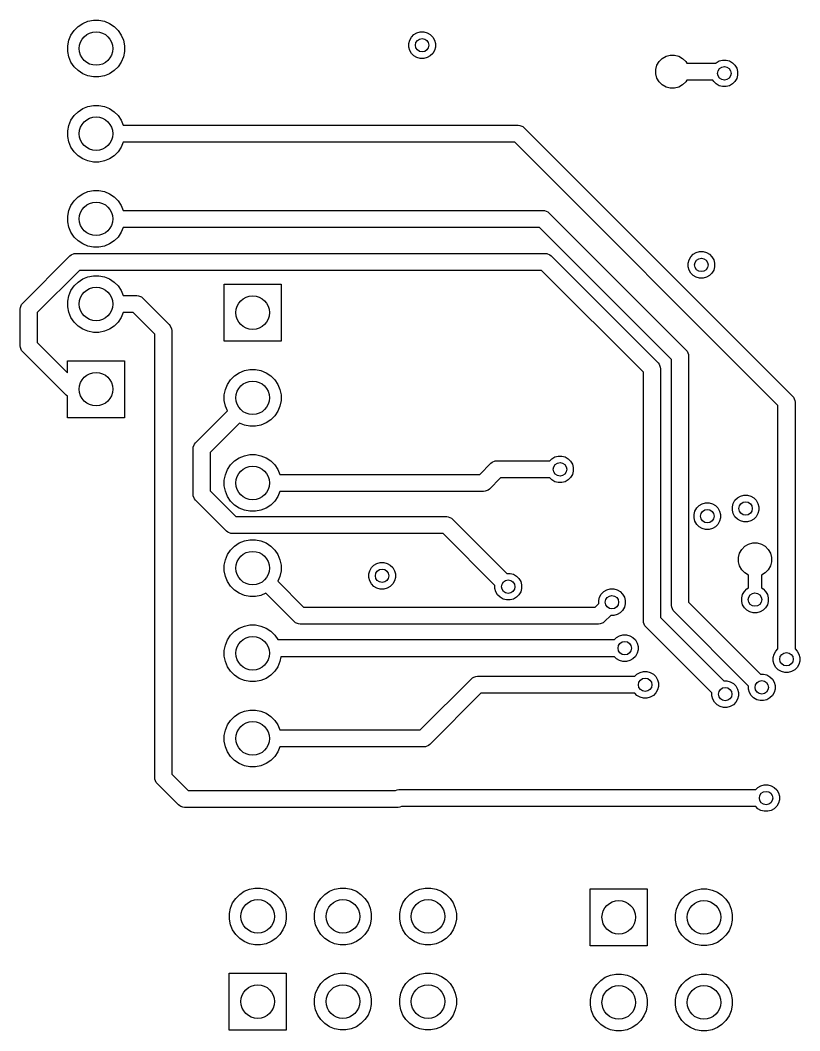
# Model space of a CAD drawing. Header units: inches. Extents: x 4.77 to 7.1, y -3.9 to -2.68.
# Drawn here: x 5.277 to 6.193, y -3.883 to -2.697 of the extents above; entities that cross this region are included whole.
import ezdxf

# ---------------------------------------------------------------- set-up
doc = ezdxf.new("R2010")
doc.units = ezdxf.units.IN
doc.header["$MEASUREMENT"] = 0
doc.layers.add('BLACK', color=250, linetype='CONTINUOUS')

msp = doc.modelspace()

# ---------------------------------------------------------------- linework, layer by layer
at = {"layer": 'BLACK', "linetype": 'CONTINUOUS'}
for p, q in [((5.3403, -2.7087), (5.3449, -2.7041)), ((5.3449, -2.7041), (5.3504, -2.7004)), ((5.3504, -2.7004), (5.3564, -2.6979)), ((5.3564, -2.6979), (5.3629, -2.6966)), ((5.3629, -2.6966), (5.3694, -2.6966)), ((5.3694, -2.6966), (5.3759, -2.6979)), ((5.3759, -2.6979), (5.3819, -2.7004)), ((5.3819, -2.7004), (5.3874, -2.7041)), ((5.3874, -2.7041), (5.392, -2.7087)), ((5.3341, -2.7202), (5.3366, -2.7141)), ((5.3366, -2.7141), (5.3403, -2.7087)), ((5.392, -2.7087), (5.3957, -2.7141)), ((5.3957, -2.7141), (5.3982, -2.7202)), ((5.7345, -2.72), (5.7365, -2.7164)), ((5.7365, -2.7164), (5.7394, -2.7135)), ((5.7394, -2.7135), (5.743, -2.7115)), ((5.743, -2.7115), (5.7469, -2.7104)), ((5.7469, -2.7104), (5.7511, -2.7104)), ((5.7511, -2.7104), (5.755, -2.7115)), ((5.755, -2.7115), (5.7586, -2.7135)), ((5.7586, -2.7135), (5.7615, -2.7164)), ((5.7615, -2.7164), (5.7635, -2.72)), ((5.3328, -2.7266), (5.3341, -2.7202)), ((5.3328, -2.7332), (5.3328, -2.7266)), ((5.3982, -2.7202), (5.3994, -2.7266)), ((5.3994, -2.7266), (5.3994, -2.7332)), ((5.7334, -2.7239), (5.7345, -2.72)), ((5.7334, -2.7281), (5.7334, -2.7239)), ((5.7345, -2.732), (5.7334, -2.7281)), ((5.7635, -2.72), (5.7646, -2.7239)), ((5.7646, -2.7281), (5.7635, -2.732)), ((5.7646, -2.7239), (5.7646, -2.7281)), ((5.3341, -2.7396), (5.3328, -2.7332)), ((5.3366, -2.7457), (5.3341, -2.7396)), ((5.3982, -2.7396), (5.3957, -2.7457)), ((5.3994, -2.7332), (5.3982, -2.7396)), ((5.7365, -2.7356), (5.7345, -2.732)), ((5.7394, -2.7385), (5.7365, -2.7356)), ((5.743, -2.7405), (5.7394, -2.7385)), ((5.7469, -2.7416), (5.743, -2.7405)), ((5.755, -2.7405), (5.7511, -2.7416)), ((5.7586, -2.7385), (5.755, -2.7405)), ((5.7615, -2.7356), (5.7586, -2.7385)), ((5.7635, -2.732), (5.7615, -2.7356)), ((6.031, -2.7414), (6.0355, -2.7388)), ((6.0355, -2.7388), (6.0404, -2.7375)), ((6.0404, -2.7375), (6.0456, -2.7375)), ((6.0456, -2.7375), (6.0505, -2.7388)), ((6.0505, -2.7388), (6.055, -2.7414)), ((5.3403, -2.7512), (5.3366, -2.7457)), ((5.3449, -2.7558), (5.3403, -2.7512)), ((5.392, -2.7512), (5.3874, -2.7558)), ((5.3957, -2.7457), (5.392, -2.7512)), ((5.7511, -2.7416), (5.7469, -2.7416)), ((6.0235, -2.7544), (6.0248, -2.7495)), ((6.0248, -2.7495), (6.0274, -2.745)), ((6.0274, -2.745), (6.031, -2.7414)), ((6.055, -2.7414), (6.0586, -2.745)), ((6.0586, -2.745), (6.0598, -2.747)), ((6.0598, -2.747), (6.0939, -2.747)), ((6.0939, -2.747), (6.0944, -2.7465)), ((6.0944, -2.7465), (6.098, -2.7445)), ((6.098, -2.7445), (6.1019, -2.7434)), ((6.1019, -2.7434), (6.1061, -2.7434)), ((6.1061, -2.7434), (6.11, -2.7445)), ((6.11, -2.7445), (6.1136, -2.7465)), ((6.1136, -2.7465), (6.1165, -2.7494)), ((6.1165, -2.7494), (6.1185, -2.753)), ((6.1185, -2.753), (6.1196, -2.7569)), ((5.3504, -2.7594), (5.3449, -2.7558)), ((5.3564, -2.7619), (5.3504, -2.7594)), ((5.3629, -2.7632), (5.3564, -2.7619)), ((5.3694, -2.7632), (5.3629, -2.7632)), ((5.3759, -2.7619), (5.3694, -2.7632)), ((5.3819, -2.7594), (5.3759, -2.7619)), ((5.3874, -2.7558), (5.3819, -2.7594)), ((6.0235, -2.7596), (6.0235, -2.7544)), ((6.0248, -2.7645), (6.0235, -2.7596)), ((6.0274, -2.769), (6.0248, -2.7645)), ((6.1196, -2.7611), (6.1185, -2.765)), ((6.1196, -2.7569), (6.1196, -2.7611)), ((6.031, -2.7726), (6.0274, -2.769)), ((6.0355, -2.7752), (6.031, -2.7726)), ((6.0404, -2.7765), (6.0355, -2.7752)), ((6.0456, -2.7765), (6.0404, -2.7765)), ((6.0505, -2.7752), (6.0456, -2.7765)), ((6.055, -2.7726), (6.0505, -2.7752)), ((6.0586, -2.769), (6.055, -2.7726)), ((6.0598, -2.767), (6.0586, -2.769)), ((6.0906, -2.767), (6.0598, -2.767)), ((6.0915, -2.7686), (6.0906, -2.767)), ((6.0944, -2.7715), (6.0915, -2.7686)), ((6.098, -2.7735), (6.0944, -2.7715)), ((6.1019, -2.7746), (6.098, -2.7735)), ((6.1061, -2.7746), (6.1019, -2.7746)), ((6.11, -2.7735), (6.1061, -2.7746)), ((6.1136, -2.7715), (6.11, -2.7735)), ((6.1165, -2.7686), (6.1136, -2.7715)), ((6.1185, -2.765), (6.1165, -2.7686)), ((5.3449, -2.8041), (5.3504, -2.8004)), ((5.3504, -2.8004), (5.3564, -2.7979)), ((5.3564, -2.7979), (5.3629, -2.7966)), ((5.3629, -2.7966), (5.3694, -2.7966)), ((5.3694, -2.7966), (5.3759, -2.7979)), ((5.3759, -2.7979), (5.3819, -2.8004)), ((5.3819, -2.8004), (5.3874, -2.8041)), ((5.3366, -2.8141), (5.3403, -2.8087)), ((5.3403, -2.8087), (5.3449, -2.8041)), ((5.3874, -2.8041), (5.392, -2.8087)), ((5.392, -2.8087), (5.3957, -2.8141)), ((5.3328, -2.8266), (5.3341, -2.8202)), ((5.3341, -2.8202), (5.3366, -2.8141)), ((5.3957, -2.8141), (5.398, -2.8199)), ((5.398, -2.8199), (5.8619, -2.8199)), ((5.8619, -2.8199), (5.8639, -2.8201)), ((5.8639, -2.8201), (5.8675, -2.8216)), ((5.8675, -2.8216), (5.8675, -2.8216)), ((5.8675, -2.8216), (5.869, -2.8229)), ((5.869, -2.8229), (6.1841, -3.1379)), ((5.3328, -2.8332), (5.3328, -2.8266)), ((5.3341, -2.8396), (5.3328, -2.8332)), ((5.3366, -2.8457), (5.3341, -2.8396)), ((5.3403, -2.8512), (5.3366, -2.8457)), ((5.3957, -2.8457), (5.392, -2.8512)), ((5.398, -2.8399), (5.3957, -2.8457)), ((5.8578, -2.8399), (5.398, -2.8399)), ((6.167, -3.1491), (5.8578, -2.8399)), ((5.3449, -2.8558), (5.3403, -2.8512)), ((5.3504, -2.8594), (5.3449, -2.8558)), ((5.3564, -2.8619), (5.3504, -2.8594)), ((5.3819, -2.8594), (5.3759, -2.8619)), ((5.3874, -2.8558), (5.3819, -2.8594)), ((5.392, -2.8512), (5.3874, -2.8558)), ((5.3629, -2.8632), (5.3564, -2.8619)), ((5.3694, -2.8632), (5.3629, -2.8632)), ((5.3759, -2.8619), (5.3694, -2.8632)), ((5.3403, -2.9087), (5.3449, -2.9041)), ((5.3449, -2.9041), (5.3504, -2.9004)), ((5.3504, -2.9004), (5.3564, -2.8979)), ((5.3564, -2.8979), (5.3629, -2.8966)), ((5.3629, -2.8966), (5.3694, -2.8966)), ((5.3694, -2.8966), (5.3759, -2.8979)), ((5.3759, -2.8979), (5.3819, -2.9004)), ((5.3819, -2.9004), (5.3874, -2.9041)), ((5.3874, -2.9041), (5.392, -2.9087)), ((5.3341, -2.9202), (5.3366, -2.9141)), ((5.3366, -2.9141), (5.3403, -2.9087)), ((5.392, -2.9087), (5.3957, -2.9141)), ((5.3957, -2.9141), (5.398, -2.9199)), ((5.3328, -2.9266), (5.3341, -2.9202)), ((5.3328, -2.9332), (5.3328, -2.9266)), ((5.398, -2.9199), (5.8909, -2.9199)), ((5.8909, -2.9199), (5.8929, -2.9201)), ((5.8929, -2.9201), (5.8965, -2.9216)), ((5.8965, -2.9216), (5.8965, -2.9216)), ((5.8965, -2.9216), (5.898, -2.9229)), ((5.898, -2.9229), (6.0591, -3.0839)), ((5.3341, -2.9396), (5.3328, -2.9332)), ((5.3366, -2.9457), (5.3341, -2.9396)), ((5.398, -2.9399), (5.3957, -2.9457)), ((5.8868, -2.9399), (5.398, -2.9399)), ((6.042, -3.0951), (5.8868, -2.9399)), ((5.3403, -2.9512), (5.3366, -2.9457)), ((5.3449, -2.9558), (5.3403, -2.9512)), ((5.392, -2.9512), (5.3874, -2.9558)), ((5.3957, -2.9457), (5.392, -2.9512)), ((5.3504, -2.9594), (5.3449, -2.9558)), ((5.3564, -2.9619), (5.3504, -2.9594)), ((5.3629, -2.9632), (5.3564, -2.9619)), ((5.3694, -2.9632), (5.3629, -2.9632)), ((5.3759, -2.9619), (5.3694, -2.9632)), ((5.3819, -2.9594), (5.3759, -2.9619)), ((5.3874, -2.9558), (5.3819, -2.9594)), ((5.2799, -3.0288), (5.3353, -2.9734)), ((5.3353, -2.9734), (5.3368, -2.9721)), ((5.3368, -2.9721), (5.3404, -2.9706)), ((5.3404, -2.9706), (5.3424, -2.9705)), ((5.3424, -2.9705), (5.8935, -2.9705)), ((5.8935, -2.9705), (5.8954, -2.9706)), ((5.8954, -2.9706), (5.899, -2.9721)), ((5.899, -2.9721), (5.899, -2.9721)), ((5.899, -2.9721), (5.9005, -2.9734)), ((5.9005, -2.9734), (6.0261, -3.0989)), ((6.0614, -2.9819), (6.0625, -2.978)), ((6.0625, -2.978), (6.0645, -2.9744)), ((6.0645, -2.9744), (6.0674, -2.9715)), ((6.0674, -2.9715), (6.071, -2.9695)), ((6.071, -2.9695), (6.0749, -2.9684)), ((6.0749, -2.9684), (6.0791, -2.9684)), ((6.0791, -2.9684), (6.083, -2.9695)), ((6.083, -2.9695), (6.0866, -2.9715)), ((6.0866, -2.9715), (6.0895, -2.9744)), ((6.0895, -2.9744), (6.0915, -2.978)), ((6.0915, -2.978), (6.0926, -2.9819)), ((6.0614, -2.9861), (6.0614, -2.9819)), ((6.0625, -2.99), (6.0614, -2.9861)), ((6.0645, -2.9936), (6.0625, -2.99)), ((6.0915, -2.99), (6.0895, -2.9936)), ((6.0926, -2.9861), (6.0915, -2.99)), ((6.0926, -2.9819), (6.0926, -2.9861)), ((5.3465, -2.9905), (5.297, -3.04)), ((5.3449, -3.0041), (5.3504, -3.0004)), ((5.8893, -2.9905), (5.3465, -2.9905)), ((5.3504, -3.0004), (5.3564, -2.9979)), ((5.3564, -2.9979), (5.3629, -2.9966)), ((5.3629, -2.9966), (5.3694, -2.9966)), ((5.3694, -2.9966), (5.3759, -2.9979)), ((5.3759, -2.9979), (5.3819, -3.0004)), ((5.3819, -3.0004), (5.3874, -3.0041)), ((6.009, -3.1101), (5.8893, -2.9905)), ((6.0674, -2.9965), (6.0645, -2.9936)), ((6.071, -2.9985), (6.0674, -2.9965)), ((6.0749, -2.9996), (6.071, -2.9985)), ((6.0791, -2.9996), (6.0749, -2.9996)), ((6.083, -2.9985), (6.0791, -2.9996)), ((6.0866, -2.9965), (6.083, -2.9985)), ((6.0895, -2.9936), (6.0866, -2.9965)), ((5.3341, -3.0202), (5.3366, -3.0141)), ((5.3366, -3.0141), (5.3403, -3.0087)), ((5.3403, -3.0087), (5.3449, -3.0041)), ((5.3874, -3.0041), (5.392, -3.0087)), ((5.392, -3.0087), (5.3957, -3.0141)), ((5.3957, -3.0141), (5.398, -3.0199)), ((5.5165, -3.0735), (5.5165, -3.0065)), ((5.5165, -3.0065), (5.5835, -3.0065)), ((5.5835, -3.0065), (5.5835, -3.0735)), ((5.3328, -3.0266), (5.3341, -3.0202)), ((5.398, -3.0199), (5.4139, -3.0199)), ((5.4139, -3.0199), (5.4159, -3.0201)), ((5.4159, -3.0201), (5.4195, -3.0216)), ((5.4195, -3.0216), (5.4195, -3.0216)), ((5.4195, -3.0216), (5.421, -3.0229)), ((5.421, -3.0229), (5.4521, -3.0539)), ((5.277, -3.0359), (5.2772, -3.0339)), ((5.277, -3.079), (5.277, -3.0359)), ((5.2772, -3.0339), (5.2787, -3.0303)), ((5.2787, -3.0303), (5.2799, -3.0288)), ((5.2787, -3.0303), (5.2787, -3.0303)), ((5.3328, -3.0332), (5.3328, -3.0266)), ((5.3341, -3.0396), (5.3328, -3.0332)), ((5.297, -3.04), (5.297, -3.0749)), ((5.3366, -3.0457), (5.3341, -3.0396)), ((5.3403, -3.0512), (5.3366, -3.0457)), ((5.3957, -3.0457), (5.392, -3.0512)), ((5.398, -3.0399), (5.3957, -3.0457)), ((5.4098, -3.0399), (5.398, -3.0399)), ((5.435, -3.0651), (5.4098, -3.0399)), ((5.3449, -3.0558), (5.3403, -3.0512)), ((5.3504, -3.0594), (5.3449, -3.0558)), ((5.3564, -3.0619), (5.3504, -3.0594)), ((5.3819, -3.0594), (5.3759, -3.0619)), ((5.3874, -3.0558), (5.3819, -3.0594)), ((5.392, -3.0512), (5.3874, -3.0558)), ((5.4521, -3.0539), (5.4533, -3.0554)), ((5.4533, -3.0554), (5.4548, -3.059)), ((5.4548, -3.059), (5.455, -3.061)), ((5.455, -3.061), (5.455, -3.5819)), ((5.3629, -3.0632), (5.3564, -3.0619)), ((5.3694, -3.0632), (5.3629, -3.0632)), ((5.3759, -3.0619), (5.3694, -3.0632)), ((5.435, -3.586), (5.435, -3.0651)), ((5.5835, -3.0735), (5.5165, -3.0735)), ((5.2772, -3.081), (5.277, -3.079)), ((5.2787, -3.0846), (5.2772, -3.081)), ((5.2799, -3.0861), (5.2787, -3.0846)), ((5.2787, -3.0846), (5.2787, -3.0846)), ((5.297, -3.0749), (5.3327, -3.1105)), ((6.0591, -3.0839), (6.0603, -3.0854)), ((5.3309, -3.137), (5.2799, -3.0861)), ((5.3327, -3.1105), (5.3327, -3.0965)), ((5.3327, -3.0965), (5.3996, -3.0965)), ((5.3996, -3.0965), (5.3996, -3.1634)), ((6.042, -3.384), (6.042, -3.0951)), ((6.0603, -3.0854), (6.0618, -3.089)), ((6.0618, -3.089), (6.062, -3.091)), ((6.062, -3.091), (6.062, -3.3799)), ((5.5342, -3.1105), (5.5403, -3.108)), ((5.5403, -3.108), (5.5467, -3.1067)), ((5.5467, -3.1067), (5.5533, -3.1067)), ((5.5533, -3.1067), (5.5597, -3.108)), ((5.5597, -3.108), (5.5658, -3.1105)), ((6.0261, -3.0989), (6.0273, -3.1004)), ((6.0273, -3.1004), (6.0273, -3.1004)), ((6.0273, -3.1004), (6.0273, -3.1004)), ((6.0273, -3.1004), (6.0288, -3.104)), ((6.0288, -3.104), (6.0288, -3.104)), ((6.0288, -3.104), (6.029, -3.106)), ((6.029, -3.106), (6.029, -3.3979)), ((5.5205, -3.1242), (5.5241, -3.1188)), ((5.5241, -3.1188), (5.5288, -3.1141)), ((5.5288, -3.1141), (5.5342, -3.1105)), ((5.5658, -3.1105), (5.5712, -3.1141)), ((5.5712, -3.1141), (5.5759, -3.1188)), ((5.5759, -3.1188), (5.5795, -3.1242)), ((6.009, -3.402), (6.009, -3.1101)), ((5.5167, -3.1367), (5.518, -3.1303)), ((5.518, -3.1303), (5.5205, -3.1242)), ((5.5795, -3.1242), (5.582, -3.1303)), ((5.582, -3.1303), (5.5833, -3.1367)), ((5.3324, -3.1382), (5.3309, -3.137)), ((5.3327, -3.1384), (5.3324, -3.1382)), ((5.3324, -3.1382), (5.3324, -3.1382)), ((5.3327, -3.1634), (5.3327, -3.1384)), ((5.5167, -3.1433), (5.5167, -3.1367)), ((5.518, -3.1497), (5.5167, -3.1433)), ((5.5833, -3.1433), (5.582, -3.1497)), ((5.5833, -3.1367), (5.5833, -3.1433)), ((6.1841, -3.1379), (6.1853, -3.1394)), ((6.1853, -3.1394), (6.1868, -3.143)), ((6.1868, -3.143), (6.187, -3.145)), ((5.4829, -3.1929), (5.5204, -3.1555)), ((5.5204, -3.1555), (5.518, -3.1497)), ((5.5795, -3.1558), (5.5759, -3.1612)), ((5.582, -3.1497), (5.5795, -3.1558)), ((6.167, -3.4349), (6.167, -3.1491)), ((6.187, -3.145), (6.187, -3.4349)), ((5.3996, -3.1634), (5.3327, -3.1634)), ((5.5712, -3.1659), (5.5658, -3.1695)), ((5.5759, -3.1612), (5.5712, -3.1659)), ((5.5345, -3.1696), (5.5, -3.2041)), ((5.5403, -3.172), (5.5345, -3.1696)), ((5.5467, -3.1733), (5.5403, -3.172)), ((5.5533, -3.1733), (5.5467, -3.1733)), ((5.5597, -3.172), (5.5533, -3.1733)), ((5.5658, -3.1695), (5.5597, -3.172)), ((5.48, -3.2), (5.4802, -3.198)), ((5.48, -3.2532), (5.48, -3.2)), ((5.4802, -3.198), (5.4817, -3.1944)), ((5.4817, -3.1944), (5.4829, -3.1929)), ((5.4817, -3.1944), (5.4817, -3.1944)), ((5.5, -3.2041), (5.5, -3.2491)), ((5.5241, -3.2188), (5.5288, -3.2141)), ((5.5288, -3.2141), (5.5342, -3.2105)), ((5.5342, -3.2105), (5.5403, -3.208)), ((5.5403, -3.208), (5.5467, -3.2067)), ((5.5467, -3.2067), (5.5533, -3.2067)), ((5.5533, -3.2067), (5.5597, -3.208)), ((5.5597, -3.208), (5.5658, -3.2105)), ((5.5658, -3.2105), (5.5712, -3.2141)), ((5.5712, -3.2141), (5.5759, -3.2188)), ((5.8299, -3.2169), (5.8314, -3.2157)), ((5.8314, -3.2157), (5.835, -3.2142)), ((5.835, -3.2142), (5.837, -3.214)), ((5.837, -3.214), (5.8989, -3.214)), ((5.8989, -3.214), (5.9014, -3.2115)), ((5.9014, -3.2115), (5.905, -3.2095)), ((5.905, -3.2095), (5.9089, -3.2084)), ((5.9089, -3.2084), (5.9131, -3.2084)), ((5.9131, -3.2084), (5.917, -3.2095)), ((5.917, -3.2095), (5.9206, -3.2115)), ((5.9206, -3.2115), (5.9235, -3.2144)), ((5.9235, -3.2144), (5.9255, -3.218)), ((5.518, -3.2303), (5.5205, -3.2242)), ((5.5205, -3.2242), (5.5241, -3.2188)), ((5.5759, -3.2188), (5.5795, -3.2242)), ((5.5795, -3.2242), (5.5819, -3.23)), ((5.8169, -3.23), (5.8299, -3.2169)), ((5.9255, -3.218), (5.9266, -3.2219)), ((5.9266, -3.2261), (5.9255, -3.23)), ((5.9266, -3.2219), (5.9266, -3.2261)), ((5.5167, -3.2367), (5.518, -3.2303)), ((5.5167, -3.2433), (5.5167, -3.2367)), ((5.5819, -3.23), (5.8169, -3.23)), ((5.8411, -3.234), (5.8281, -3.2471)), ((5.8989, -3.234), (5.8411, -3.234)), ((5.9014, -3.2365), (5.8989, -3.234)), ((5.905, -3.2385), (5.9014, -3.2365)), ((5.9089, -3.2396), (5.905, -3.2385)), ((5.9131, -3.2396), (5.9089, -3.2396)), ((5.917, -3.2385), (5.9131, -3.2396)), ((5.9206, -3.2365), (5.917, -3.2385)), ((5.9235, -3.2336), (5.9206, -3.2365)), ((5.9255, -3.23), (5.9235, -3.2336)), ((5.5, -3.2491), (5.5304, -3.2795)), ((5.518, -3.2497), (5.5167, -3.2433)), ((5.5205, -3.2558), (5.518, -3.2497)), ((5.5819, -3.25), (5.5795, -3.2558)), ((5.821, -3.25), (5.5819, -3.25)), ((5.823, -3.2498), (5.821, -3.25)), ((5.8266, -3.2483), (5.823, -3.2498)), ((5.8281, -3.2471), (5.8266, -3.2483)), ((5.8266, -3.2483), (5.8266, -3.2483)), ((5.4802, -3.2552), (5.48, -3.2532)), ((5.4817, -3.2588), (5.4802, -3.2552)), ((5.4829, -3.2603), (5.4817, -3.2588)), ((5.4817, -3.2588), (5.4817, -3.2588)), ((5.5192, -3.2965), (5.4829, -3.2603)), ((5.5241, -3.2612), (5.5205, -3.2558)), ((5.5288, -3.2659), (5.5241, -3.2612)), ((5.5759, -3.2612), (5.5712, -3.2659)), ((5.5795, -3.2558), (5.5759, -3.2612)), ((6.1145, -3.264), (6.1165, -3.2604)), ((6.1165, -3.2604), (6.1194, -3.2575)), ((6.1194, -3.2575), (6.123, -3.2555)), ((6.123, -3.2555), (6.1269, -3.2544)), ((6.1269, -3.2544), (6.1311, -3.2544)), ((6.1311, -3.2544), (6.135, -3.2555)), ((6.135, -3.2555), (6.1386, -3.2575)), ((6.1386, -3.2575), (6.1415, -3.2604)), ((6.1415, -3.2604), (6.1435, -3.264)), ((5.5342, -3.2695), (5.5288, -3.2659)), ((5.5403, -3.272), (5.5342, -3.2695)), ((5.5467, -3.2733), (5.5403, -3.272)), ((5.5533, -3.2733), (5.5467, -3.2733)), ((5.5597, -3.272), (5.5533, -3.2733)), ((5.5658, -3.2695), (5.5597, -3.272)), ((5.5712, -3.2659), (5.5658, -3.2695)), ((6.0684, -3.2769), (6.0695, -3.273)), ((6.0695, -3.273), (6.0715, -3.2694)), ((6.0715, -3.2694), (6.0744, -3.2665)), ((6.0744, -3.2665), (6.078, -3.2645)), ((6.078, -3.2645), (6.0819, -3.2634)), ((6.0819, -3.2634), (6.0861, -3.2634)), ((6.0861, -3.2634), (6.09, -3.2645)), ((6.09, -3.2645), (6.0936, -3.2665)), ((6.0936, -3.2665), (6.0965, -3.2694)), ((6.0965, -3.2694), (6.0985, -3.273)), ((6.0985, -3.273), (6.0996, -3.2769)), ((6.1134, -3.2679), (6.1145, -3.264)), ((6.1134, -3.2721), (6.1134, -3.2679)), ((6.1145, -3.276), (6.1134, -3.2721)), ((6.1435, -3.264), (6.1446, -3.2679)), ((6.1446, -3.2721), (6.1435, -3.276)), ((6.1446, -3.2679), (6.1446, -3.2721)), ((5.5304, -3.2795), (5.7779, -3.2795)), ((5.7779, -3.2795), (5.7798, -3.2797)), ((5.7798, -3.2797), (5.7834, -3.2812)), ((5.7834, -3.2812), (5.7834, -3.2812)), ((5.7834, -3.2812), (5.7849, -3.2824)), ((5.7849, -3.2824), (5.8487, -3.3462)), ((6.0684, -3.2811), (6.0684, -3.2769)), ((6.0695, -3.285), (6.0684, -3.2811)), ((6.0715, -3.2886), (6.0695, -3.285)), ((6.0985, -3.285), (6.0965, -3.2886)), ((6.0996, -3.2811), (6.0985, -3.285)), ((6.0996, -3.2769), (6.0996, -3.2811)), ((6.1165, -3.2796), (6.1145, -3.276)), ((6.1194, -3.2825), (6.1165, -3.2796)), ((6.123, -3.2845), (6.1194, -3.2825)), ((6.1269, -3.2856), (6.123, -3.2845)), ((6.1311, -3.2856), (6.1269, -3.2856)), ((6.135, -3.2845), (6.1311, -3.2856)), ((6.1386, -3.2825), (6.135, -3.2845)), ((6.1415, -3.2796), (6.1386, -3.2825)), ((6.1435, -3.276), (6.1415, -3.2796)), ((5.5207, -3.2978), (5.5192, -3.2965)), ((5.5243, -3.2993), (5.5207, -3.2978)), ((6.0744, -3.2915), (6.0715, -3.2886)), ((6.078, -3.2935), (6.0744, -3.2915)), ((6.0819, -3.2946), (6.078, -3.2935)), ((6.0861, -3.2946), (6.0819, -3.2946)), ((6.09, -3.2935), (6.0861, -3.2946)), ((6.0936, -3.2915), (6.09, -3.2935)), ((6.0965, -3.2886), (6.0936, -3.2915)), ((5.5263, -3.2995), (5.5243, -3.2993)), ((5.7737, -3.2995), (5.5263, -3.2995)), ((5.5288, -3.3141), (5.5342, -3.3105)), ((5.5342, -3.3105), (5.5403, -3.308)), ((5.5403, -3.308), (5.5467, -3.3067)), ((5.5467, -3.3067), (5.5533, -3.3067)), ((5.5533, -3.3067), (5.5597, -3.308)), ((5.5597, -3.308), (5.5658, -3.3105)), ((5.5658, -3.3105), (5.5712, -3.3141)), ((5.8346, -3.3603), (5.7737, -3.2995)), ((6.1325, -3.3118), (6.1374, -3.3105)), ((6.1374, -3.3105), (6.1426, -3.3105)), ((6.1426, -3.3105), (6.1475, -3.3118)), ((5.5205, -3.3242), (5.5241, -3.3188)), ((5.5241, -3.3188), (5.5288, -3.3141)), ((5.5712, -3.3141), (5.5759, -3.3188)), ((5.5759, -3.3188), (5.5795, -3.3242)), ((6.1205, -3.3274), (6.1218, -3.3225)), ((6.1218, -3.3225), (6.1244, -3.318)), ((6.1244, -3.318), (6.128, -3.3144)), ((6.128, -3.3144), (6.1325, -3.3118)), ((6.1475, -3.3118), (6.152, -3.3144)), ((6.152, -3.3144), (6.1556, -3.318)), ((6.1556, -3.318), (6.1582, -3.3225)), ((6.1582, -3.3225), (6.1595, -3.3274)), ((5.5167, -3.3367), (5.518, -3.3303)), ((5.518, -3.3303), (5.5205, -3.3242)), ((5.5795, -3.3242), (5.582, -3.3303)), ((5.582, -3.3303), (5.5833, -3.3367)), ((5.6924, -3.3365), (5.696, -3.3345)), ((5.696, -3.3345), (5.6999, -3.3334)), ((5.6999, -3.3334), (5.7041, -3.3334)), ((5.7041, -3.3334), (5.708, -3.3345)), ((5.708, -3.3345), (5.7116, -3.3365)), ((6.1205, -3.3326), (6.1205, -3.3274)), ((6.1218, -3.3375), (6.1205, -3.3326)), ((6.1595, -3.3326), (6.1582, -3.3375)), ((6.1595, -3.3274), (6.1595, -3.3326)), ((5.5167, -3.3433), (5.5167, -3.3367)), ((5.518, -3.3497), (5.5167, -3.3433)), ((5.5833, -3.3433), (5.582, -3.3497)), ((5.5833, -3.3367), (5.5833, -3.3433)), ((5.6864, -3.3469), (5.6875, -3.343)), ((5.6875, -3.343), (5.6895, -3.3394)), ((5.6895, -3.3394), (5.6924, -3.3365)), ((5.7116, -3.3365), (5.7145, -3.3394)), ((5.7145, -3.3394), (5.7165, -3.343)), ((5.7165, -3.343), (5.7176, -3.3469)), ((5.8487, -3.3462), (5.8523, -3.3462)), ((5.8523, -3.3462), (5.8562, -3.3472)), ((6.1244, -3.342), (6.1218, -3.3375)), ((6.128, -3.3456), (6.1244, -3.342)), ((6.1325, -3.3482), (6.128, -3.3456)), ((6.152, -3.3456), (6.1475, -3.3482)), ((6.1556, -3.342), (6.152, -3.3456)), ((6.1582, -3.3375), (6.1556, -3.342)), ((5.5205, -3.3558), (5.518, -3.3497)), ((5.5241, -3.3612), (5.5205, -3.3558)), ((5.582, -3.3497), (5.5796, -3.3555)), ((5.5796, -3.3555), (5.6099, -3.3857)), ((5.6864, -3.3511), (5.6864, -3.3469)), ((5.6875, -3.355), (5.6864, -3.3511)), ((5.6895, -3.3586), (5.6875, -3.355)), ((5.7165, -3.355), (5.7145, -3.3586)), ((5.7176, -3.3511), (5.7165, -3.355)), ((5.7176, -3.3469), (5.7176, -3.3511)), ((5.8562, -3.3472), (5.8598, -3.3493)), ((5.8598, -3.3493), (5.8627, -3.3522)), ((5.8627, -3.3522), (5.8648, -3.3558)), ((5.8648, -3.3558), (5.8658, -3.3597)), ((6.1325, -3.3633), (6.1325, -3.3482)), ((6.1325, -3.3482), (6.1325, -3.3482)), ((6.1475, -3.3482), (6.1475, -3.3482)), ((6.1475, -3.3482), (6.1475, -3.3633)), ((5.5288, -3.3659), (5.5241, -3.3612)), ((5.5342, -3.3695), (5.5288, -3.3659)), ((5.5403, -3.372), (5.5342, -3.3695)), ((5.5655, -3.3696), (5.5597, -3.372)), ((5.5987, -3.4028), (5.5655, -3.3696)), ((5.6924, -3.3615), (5.6895, -3.3586)), ((5.696, -3.3635), (5.6924, -3.3615)), ((5.6999, -3.3646), (5.696, -3.3635)), ((5.7041, -3.3646), (5.6999, -3.3646)), ((5.708, -3.3635), (5.7041, -3.3646)), ((5.7116, -3.3615), (5.708, -3.3635)), ((5.7145, -3.3586), (5.7116, -3.3615)), ((5.8346, -3.3639), (5.8346, -3.3603)), ((5.8357, -3.3678), (5.8346, -3.3639)), ((5.8377, -3.3714), (5.8357, -3.3678)), ((5.8648, -3.3678), (5.8627, -3.3714)), ((5.8658, -3.3639), (5.8648, -3.3678)), ((5.8658, -3.3597), (5.8658, -3.3639)), ((5.9595, -3.3704), (5.9624, -3.3675)), ((5.9624, -3.3675), (5.966, -3.3655)), ((5.966, -3.3655), (5.97, -3.3644)), ((5.97, -3.3644), (5.9741, -3.3644)), ((5.9741, -3.3644), (5.978, -3.3655)), ((5.978, -3.3655), (5.9816, -3.3675)), ((5.9816, -3.3675), (5.9845, -3.3704)), ((6.1255, -3.371), (6.1275, -3.3674)), ((6.1275, -3.3674), (6.1304, -3.3645)), ((6.1304, -3.3645), (6.1325, -3.3633)), ((6.1475, -3.3633), (6.1496, -3.3645)), ((6.1496, -3.3645), (6.1525, -3.3674)), ((6.1525, -3.3674), (6.1545, -3.371)), ((5.5467, -3.3733), (5.5403, -3.372)), ((5.5533, -3.3733), (5.5467, -3.3733)), ((5.5597, -3.372), (5.5533, -3.3733)), ((5.8406, -3.3743), (5.8377, -3.3714)), ((5.8442, -3.3763), (5.8406, -3.3743)), ((5.8481, -3.3774), (5.8442, -3.3763)), ((5.8523, -3.3774), (5.8481, -3.3774)), ((5.8562, -3.3763), (5.8523, -3.3774)), ((5.8598, -3.3743), (5.8562, -3.3763)), ((5.8627, -3.3714), (5.8598, -3.3743)), ((5.9521, -3.3857), (5.9564, -3.3815)), ((5.9564, -3.3779), (5.9575, -3.374)), ((5.9564, -3.3815), (5.9564, -3.3779)), ((5.9575, -3.374), (5.9595, -3.3704)), ((5.9845, -3.3704), (5.9866, -3.374)), ((5.9866, -3.374), (5.9876, -3.3779)), ((5.9876, -3.3779), (5.9876, -3.3821)), ((6.062, -3.3799), (6.1465, -3.4644)), ((6.1244, -3.3749), (6.1255, -3.371)), ((6.1244, -3.3791), (6.1244, -3.3749)), ((6.1255, -3.383), (6.1244, -3.3791)), ((6.1545, -3.371), (6.1556, -3.3749)), ((6.1556, -3.3791), (6.1545, -3.383)), ((6.1556, -3.3749), (6.1556, -3.3791)), ((5.6099, -3.3857), (5.9521, -3.3857)), ((5.9816, -3.3925), (5.978, -3.3945)), ((5.9845, -3.3896), (5.9816, -3.3925)), ((5.9866, -3.386), (5.9845, -3.3896)), ((5.9876, -3.3821), (5.9866, -3.386)), ((6.0422, -3.386), (6.042, -3.384)), ((6.0437, -3.3896), (6.0422, -3.386)), ((6.0449, -3.3911), (6.0437, -3.3896)), ((6.0437, -3.3896), (6.0437, -3.3896)), ((6.1324, -3.4785), (6.0449, -3.3911)), ((6.1275, -3.3866), (6.1255, -3.383)), ((6.1304, -3.3895), (6.1275, -3.3866)), ((6.134, -3.3915), (6.1304, -3.3895)), ((6.1379, -3.3926), (6.134, -3.3915)), ((6.1421, -3.3926), (6.1379, -3.3926)), ((6.146, -3.3915), (6.1421, -3.3926)), ((6.1496, -3.3895), (6.146, -3.3915)), ((6.1525, -3.3866), (6.1496, -3.3895)), ((6.1545, -3.383), (6.1525, -3.3866)), ((5.6002, -3.4041), (5.5987, -3.4028)), ((5.6038, -3.4056), (5.6002, -3.4041)), ((5.6002, -3.4041), (5.6002, -3.4041)), ((5.6057, -3.4057), (5.6038, -3.4056)), ((5.9563, -3.4057), (5.6057, -3.4057)), ((5.9582, -3.4056), (5.9563, -3.4057)), ((5.9618, -3.4041), (5.9582, -3.4056)), ((5.9633, -3.4028), (5.9618, -3.4041)), ((5.9618, -3.4041), (5.9618, -3.4041)), ((5.9705, -3.3956), (5.9633, -3.4028)), ((5.9741, -3.3956), (5.9705, -3.3956)), ((5.978, -3.3945), (5.9741, -3.3956)), ((6.0092, -3.404), (6.009, -3.402)), ((6.0107, -3.4076), (6.0092, -3.404)), ((6.029, -3.3979), (6.1035, -3.4724)), ((5.5241, -3.4188), (5.5288, -3.4141)), ((5.5288, -3.4141), (5.5342, -3.4105)), ((5.5342, -3.4105), (5.5403, -3.408)), ((5.5403, -3.408), (5.5467, -3.4067)), ((5.5467, -3.4067), (5.5533, -3.4067)), ((5.5533, -3.4067), (5.5597, -3.408)), ((5.5597, -3.408), (5.5658, -3.4105)), ((5.5658, -3.4105), (5.5712, -3.4141)), ((5.5712, -3.4141), (5.5759, -3.4188)), ((6.0119, -3.4091), (6.0107, -3.4076)), ((6.0107, -3.4076), (6.0107, -3.4076)), ((6.0894, -3.4865), (6.0119, -3.4091)), ((5.518, -3.4303), (5.5205, -3.4242)), ((5.5205, -3.4242), (5.5241, -3.4188)), ((5.5759, -3.4188), (5.5794, -3.424)), ((5.5794, -3.424), (5.9749, -3.424)), ((5.9749, -3.424), (5.9774, -3.4215)), ((5.9774, -3.4215), (5.981, -3.4195)), ((5.981, -3.4195), (5.9849, -3.4184)), ((5.9849, -3.4184), (5.9891, -3.4184)), ((5.9891, -3.4184), (5.993, -3.4195)), ((5.993, -3.4195), (5.9966, -3.4215)), ((5.9966, -3.4215), (5.9995, -3.4244)), ((5.9995, -3.4244), (6.0015, -3.428)), ((6.0015, -3.428), (6.0026, -3.4319)), ((5.5167, -3.4367), (5.518, -3.4303)), ((5.5167, -3.4433), (5.5167, -3.4367)), ((6.0015, -3.44), (5.9995, -3.4436)), ((6.0026, -3.4361), (6.0015, -3.44)), ((6.0026, -3.4319), (6.0026, -3.4361)), ((6.1614, -3.4449), (6.1625, -3.441)), ((6.1625, -3.441), (6.1645, -3.4374)), ((6.1645, -3.4374), (6.167, -3.4349)), ((6.187, -3.4349), (6.1895, -3.4374)), ((6.1895, -3.4374), (6.1915, -3.441)), ((6.1915, -3.441), (6.1926, -3.4449)), ((5.518, -3.4497), (5.5167, -3.4433)), ((5.5205, -3.4558), (5.518, -3.4497)), ((5.582, -3.4497), (5.5795, -3.4558)), ((5.5832, -3.444), (5.582, -3.4497)), ((5.9749, -3.444), (5.5832, -3.444)), ((5.9774, -3.4465), (5.9749, -3.444)), ((5.981, -3.4485), (5.9774, -3.4465)), ((5.9849, -3.4496), (5.981, -3.4485)), ((5.9891, -3.4496), (5.9849, -3.4496)), ((5.993, -3.4485), (5.9891, -3.4496)), ((5.9966, -3.4465), (5.993, -3.4485)), ((5.9995, -3.4436), (5.9966, -3.4465)), ((6.1614, -3.4491), (6.1614, -3.4449)), ((6.1625, -3.453), (6.1614, -3.4491)), ((6.1645, -3.4566), (6.1625, -3.453)), ((6.1915, -3.453), (6.1895, -3.4566)), ((6.1926, -3.4491), (6.1915, -3.453)), ((6.1926, -3.4449), (6.1926, -3.4491)), ((5.5241, -3.4612), (5.5205, -3.4558)), ((5.5288, -3.4659), (5.5241, -3.4612)), ((5.5759, -3.4612), (5.5712, -3.4659)), ((5.5795, -3.4558), (5.5759, -3.4612)), ((5.9989, -3.467), (6.0014, -3.4645)), ((6.0014, -3.4645), (6.005, -3.4625)), ((6.005, -3.4625), (6.0089, -3.4614)), ((6.0089, -3.4614), (6.0131, -3.4614)), ((6.0131, -3.4614), (6.017, -3.4625)), ((6.017, -3.4625), (6.0206, -3.4645)), ((6.0206, -3.4645), (6.0235, -3.4674)), ((6.1465, -3.4644), (6.1501, -3.4644)), ((6.1501, -3.4644), (6.154, -3.4655)), ((6.1674, -3.4595), (6.1645, -3.4566)), ((6.171, -3.4615), (6.1674, -3.4595)), ((6.1749, -3.4626), (6.171, -3.4615)), ((6.1791, -3.4626), (6.1749, -3.4626)), ((6.183, -3.4615), (6.1791, -3.4626)), ((6.1866, -3.4595), (6.183, -3.4615)), ((6.1895, -3.4566), (6.1866, -3.4595)), ((5.5342, -3.4695), (5.5288, -3.4659)), ((5.5403, -3.472), (5.5342, -3.4695)), ((5.5467, -3.4733), (5.5403, -3.472)), ((5.5533, -3.4733), (5.5467, -3.4733)), ((5.5597, -3.472), (5.5533, -3.4733)), ((5.5658, -3.4695), (5.5597, -3.472)), ((5.5712, -3.4659), (5.5658, -3.4695)), ((5.7469, -3.53), (5.8069, -3.4699)), ((5.8069, -3.4699), (5.8084, -3.4687)), ((5.8084, -3.4687), (5.8099, -3.4681)), ((5.8084, -3.4687), (5.8084, -3.4687)), ((5.8099, -3.4681), (5.812, -3.4672)), ((5.812, -3.4672), (5.814, -3.467)), ((5.812, -3.4672), (5.812, -3.4672)), ((5.814, -3.467), (5.9989, -3.467)), ((6.0235, -3.4674), (6.0255, -3.471)), ((6.0255, -3.471), (6.0266, -3.4749)), ((6.0266, -3.4749), (6.0266, -3.4791)), ((6.1035, -3.4724), (6.1071, -3.4724)), ((6.1071, -3.4724), (6.111, -3.4735)), ((6.111, -3.4735), (6.1146, -3.4755)), ((6.1146, -3.4755), (6.1175, -3.4784)), ((6.154, -3.4655), (6.1576, -3.4675)), ((6.1576, -3.4675), (6.1605, -3.4704)), ((6.1605, -3.4704), (6.1625, -3.474)), ((6.1625, -3.474), (6.1636, -3.4779)), ((5.8181, -3.487), (5.7581, -3.5471)), ((5.9989, -3.487), (5.8181, -3.487)), ((6.0014, -3.4895), (5.9989, -3.487)), ((6.0235, -3.4866), (6.0206, -3.4895)), ((6.0255, -3.483), (6.0235, -3.4866)), ((6.0266, -3.4791), (6.0255, -3.483)), ((6.0894, -3.4901), (6.0894, -3.4865)), ((6.1175, -3.4784), (6.1195, -3.482)), ((6.1195, -3.482), (6.1206, -3.4859)), ((6.1206, -3.4859), (6.1206, -3.4901)), ((6.1324, -3.4821), (6.1324, -3.4785)), ((6.1335, -3.486), (6.1324, -3.4821)), ((6.1355, -3.4896), (6.1335, -3.486)), ((6.1625, -3.486), (6.1605, -3.4896)), ((6.1636, -3.4821), (6.1625, -3.486)), ((6.1636, -3.4779), (6.1636, -3.4821)), ((6.005, -3.4915), (6.0014, -3.4895)), ((6.0089, -3.4926), (6.005, -3.4915)), ((6.0131, -3.4926), (6.0089, -3.4926)), ((6.017, -3.4915), (6.0131, -3.4926)), ((6.0206, -3.4895), (6.017, -3.4915)), ((6.0905, -3.494), (6.0894, -3.4901)), ((6.0925, -3.4976), (6.0905, -3.494)), ((6.0954, -3.5005), (6.0925, -3.4976)), ((6.099, -3.5025), (6.0954, -3.5005)), ((6.1146, -3.5005), (6.111, -3.5025)), ((6.1175, -3.4976), (6.1146, -3.5005)), ((6.1195, -3.494), (6.1175, -3.4976)), ((6.1206, -3.4901), (6.1195, -3.494)), ((6.1384, -3.4925), (6.1355, -3.4896)), ((6.142, -3.4945), (6.1384, -3.4925)), ((6.1459, -3.4956), (6.142, -3.4945)), ((6.1501, -3.4956), (6.1459, -3.4956)), ((6.154, -3.4945), (6.1501, -3.4956)), ((6.1576, -3.4925), (6.154, -3.4945)), ((6.1605, -3.4896), (6.1576, -3.4925)), ((5.5288, -3.5141), (5.5342, -3.5105)), ((5.5342, -3.5105), (5.5403, -3.508)), ((5.5403, -3.508), (5.5467, -3.5067)), ((5.5467, -3.5067), (5.5533, -3.5067)), ((5.5533, -3.5067), (5.5597, -3.508)), ((5.5597, -3.508), (5.5658, -3.5105)), ((5.5658, -3.5105), (5.5712, -3.5141)), ((6.1029, -3.5036), (6.099, -3.5025)), ((6.1071, -3.5036), (6.1029, -3.5036)), ((6.111, -3.5025), (6.1071, -3.5036)), ((5.518, -3.5303), (5.5205, -3.5242)), ((5.5205, -3.5242), (5.5241, -3.5188)), ((5.5241, -3.5188), (5.5288, -3.5141)), ((5.5712, -3.5141), (5.5759, -3.5188)), ((5.5759, -3.5188), (5.5795, -3.5242)), ((5.5795, -3.5242), (5.5819, -3.53)), ((5.5167, -3.5367), (5.518, -3.5303)), ((5.5819, -3.53), (5.7469, -3.53)), ((5.5167, -3.5433), (5.5167, -3.5367)), ((5.518, -3.5497), (5.5167, -3.5433)), ((5.7581, -3.5471), (5.7566, -3.5483)), ((5.5205, -3.5558), (5.518, -3.5497)), ((5.5241, -3.5612), (5.5205, -3.5558)), ((5.5795, -3.5558), (5.5759, -3.5612)), ((5.5819, -3.55), (5.5795, -3.5558)), ((5.751, -3.55), (5.5819, -3.55)), ((5.753, -3.5498), (5.751, -3.55)), ((5.7566, -3.5483), (5.753, -3.5498)), ((5.7566, -3.5483), (5.7566, -3.5483)), ((5.5288, -3.5659), (5.5241, -3.5612)), ((5.5342, -3.5695), (5.5288, -3.5659)), ((5.5403, -3.572), (5.5342, -3.5695)), ((5.5658, -3.5695), (5.5597, -3.572)), ((5.5712, -3.5659), (5.5658, -3.5695)), ((5.5759, -3.5612), (5.5712, -3.5659)), ((5.455, -3.5819), (5.4741, -3.601)), ((5.5467, -3.5733), (5.5403, -3.572)), ((5.5533, -3.5733), (5.5467, -3.5733)), ((5.5597, -3.572), (5.5533, -3.5733)), ((5.4352, -3.588), (5.435, -3.586)), ((5.4367, -3.5916), (5.4352, -3.588)), ((5.4379, -3.5931), (5.4367, -3.5916)), ((5.4367, -3.5916), (5.4367, -3.5916)), ((5.4629, -3.6181), (5.4379, -3.5931)), ((6.1434, -3.5975), (6.147, -3.5955)), ((6.147, -3.5955), (6.1509, -3.5944)), ((6.1509, -3.5944), (6.1551, -3.5944)), ((6.1551, -3.5944), (6.159, -3.5955)), ((6.159, -3.5955), (6.1626, -3.5975)), ((5.4741, -3.601), (5.7179, -3.601)), ((5.7179, -3.601), (5.7198, -3.6002)), ((5.7198, -3.6002), (5.7218, -3.6)), ((5.7218, -3.6), (6.1409, -3.6)), ((6.1409, -3.6), (6.1434, -3.5975)), ((6.1626, -3.5975), (6.1655, -3.6004)), ((6.1655, -3.6004), (6.1675, -3.604)), ((6.1675, -3.604), (6.1686, -3.6079)), ((5.4644, -3.6193), (5.4629, -3.6181)), ((5.4656, -3.6198), (5.4644, -3.6193)), ((5.4644, -3.6193), (5.4644, -3.6193)), ((6.1675, -3.616), (6.1655, -3.6196)), ((6.1686, -3.6121), (6.1675, -3.616)), ((6.1686, -3.6079), (6.1686, -3.6121)), ((5.468, -3.6208), (5.4656, -3.6198)), ((5.47, -3.621), (5.468, -3.6208)), ((5.468, -3.6208), (5.468, -3.6208)), ((5.7208, -3.621), (5.47, -3.621)), ((5.7227, -3.6208), (5.7208, -3.621)), ((5.7247, -3.62), (5.7227, -3.6208)), ((6.1409, -3.62), (5.7247, -3.62)), ((6.1434, -3.6225), (6.1409, -3.62)), ((6.147, -3.6245), (6.1434, -3.6225)), ((6.1509, -3.6256), (6.147, -3.6245)), ((6.1551, -3.6256), (6.1509, -3.6256)), ((6.159, -3.6245), (6.1551, -3.6256)), ((6.1626, -3.6225), (6.159, -3.6245)), ((6.1655, -3.6196), (6.1626, -3.6225)), ((5.5301, -3.7278), (5.5348, -3.7231)), ((5.5348, -3.7231), (5.5402, -3.7195)), ((5.5402, -3.7195), (5.5463, -3.717)), ((5.5463, -3.717), (5.5527, -3.7157)), ((5.5527, -3.7157), (5.5593, -3.7157)), ((5.5593, -3.7157), (5.5657, -3.717)), ((5.5657, -3.717), (5.5718, -3.7195)), ((5.5718, -3.7195), (5.5772, -3.7231)), ((5.5772, -3.7231), (5.5819, -3.7278)), ((5.6301, -3.7278), (5.6348, -3.7231)), ((5.6348, -3.7231), (5.6402, -3.7195)), ((5.6402, -3.7195), (5.6463, -3.717)), ((5.6463, -3.717), (5.6527, -3.7157)), ((5.6527, -3.7157), (5.6593, -3.7157)), ((5.6593, -3.7157), (5.6657, -3.717)), ((5.6657, -3.717), (5.6718, -3.7195)), ((5.6718, -3.7195), (5.6772, -3.7231)), ((5.6772, -3.7231), (5.6819, -3.7278)), ((5.7301, -3.7278), (5.7348, -3.7231)), ((5.7348, -3.7231), (5.7402, -3.7195)), ((5.7402, -3.7195), (5.7463, -3.717)), ((5.7463, -3.717), (5.7527, -3.7157)), ((5.7527, -3.7157), (5.7593, -3.7157)), ((5.7593, -3.7157), (5.7657, -3.717)), ((5.7657, -3.717), (5.7718, -3.7195)), ((5.7718, -3.7195), (5.7772, -3.7231)), ((5.7772, -3.7231), (5.7819, -3.7278)), ((5.9465, -3.7835), (5.9465, -3.7165)), ((5.9465, -3.7165), (6.0135, -3.7165)), ((6.0135, -3.7165), (6.0135, -3.7835)), ((6.0541, -3.7288), (6.0588, -3.7241)), ((6.0588, -3.7241), (6.0642, -3.7205)), ((6.0642, -3.7205), (6.0703, -3.718)), ((6.0703, -3.718), (6.0767, -3.7167)), ((6.0767, -3.7167), (6.0833, -3.7167)), ((6.0833, -3.7167), (6.0897, -3.718)), ((6.0897, -3.718), (6.0958, -3.7205)), ((6.0958, -3.7205), (6.1012, -3.7241)), ((6.1012, -3.7241), (6.1059, -3.7288)), ((5.524, -3.7393), (5.5265, -3.7332)), ((5.5265, -3.7332), (5.5301, -3.7278)), ((5.5819, -3.7278), (5.5855, -3.7332)), ((5.5855, -3.7332), (5.588, -3.7393)), ((5.624, -3.7393), (5.6265, -3.7332)), ((5.6265, -3.7332), (5.6301, -3.7278)), ((5.6819, -3.7278), (5.6855, -3.7332)), ((5.6855, -3.7332), (5.688, -3.7393)), ((5.724, -3.7393), (5.7265, -3.7332)), ((5.7265, -3.7332), (5.7301, -3.7278)), ((5.7819, -3.7278), (5.7855, -3.7332)), ((5.7855, -3.7332), (5.788, -3.7393)), ((6.048, -3.7403), (6.0505, -3.7342)), ((6.0505, -3.7342), (6.0541, -3.7288)), ((6.1059, -3.7288), (6.1095, -3.7342)), ((6.1095, -3.7342), (6.112, -3.7403)), ((5.5227, -3.7457), (5.524, -3.7393)), ((5.5227, -3.7523), (5.5227, -3.7457)), ((5.588, -3.7393), (5.5893, -3.7457)), ((5.5893, -3.7457), (5.5893, -3.7523)), ((5.6227, -3.7457), (5.624, -3.7393)), ((5.6227, -3.7523), (5.6227, -3.7457)), ((5.688, -3.7393), (5.6893, -3.7457)), ((5.6893, -3.7457), (5.6893, -3.7523)), ((5.7227, -3.7457), (5.724, -3.7393)), ((5.7227, -3.7523), (5.7227, -3.7457)), ((5.788, -3.7393), (5.7893, -3.7457)), ((5.7893, -3.7457), (5.7893, -3.7523)), ((6.0467, -3.7467), (6.048, -3.7403)), ((6.0467, -3.7533), (6.0467, -3.7467)), ((6.112, -3.7403), (6.1133, -3.7467)), ((6.1133, -3.7467), (6.1133, -3.7533)), ((5.524, -3.7587), (5.5227, -3.7523)), ((5.5265, -3.7648), (5.524, -3.7587)), ((5.588, -3.7587), (5.5855, -3.7648)), ((5.5893, -3.7523), (5.588, -3.7587)), ((5.624, -3.7587), (5.6227, -3.7523)), ((5.6265, -3.7648), (5.624, -3.7587)), ((5.688, -3.7587), (5.6855, -3.7648)), ((5.6893, -3.7523), (5.688, -3.7587)), ((5.724, -3.7587), (5.7227, -3.7523)), ((5.7265, -3.7648), (5.724, -3.7587)), ((5.788, -3.7587), (5.7855, -3.7648)), ((5.7893, -3.7523), (5.788, -3.7587)), ((6.048, -3.7597), (6.0467, -3.7533)), ((6.0505, -3.7658), (6.048, -3.7597)), ((6.112, -3.7597), (6.1095, -3.7658)), ((6.1133, -3.7533), (6.112, -3.7597)), ((5.5301, -3.7702), (5.5265, -3.7648)), ((5.5348, -3.7749), (5.5301, -3.7702)), ((5.5819, -3.7702), (5.5772, -3.7749)), ((5.5855, -3.7648), (5.5819, -3.7702)), ((5.6301, -3.7702), (5.6265, -3.7648)), ((5.6348, -3.7749), (5.6301, -3.7702)), ((5.6819, -3.7702), (5.6772, -3.7749)), ((5.6855, -3.7648), (5.6819, -3.7702)), ((5.7301, -3.7702), (5.7265, -3.7648)), ((5.7348, -3.7749), (5.7301, -3.7702)), ((5.7819, -3.7702), (5.7772, -3.7749)), ((5.7855, -3.7648), (5.7819, -3.7702)), ((6.0541, -3.7712), (6.0505, -3.7658)), ((6.0588, -3.7759), (6.0541, -3.7712)), ((6.1059, -3.7712), (6.1012, -3.7759)), ((6.1095, -3.7658), (6.1059, -3.7712)), ((5.5402, -3.7785), (5.5348, -3.7749)), ((5.5463, -3.781), (5.5402, -3.7785)), ((5.5527, -3.7823), (5.5463, -3.781)), ((5.5593, -3.7823), (5.5527, -3.7823)), ((5.5657, -3.781), (5.5593, -3.7823)), ((5.5718, -3.7785), (5.5657, -3.781)), ((5.5772, -3.7749), (5.5718, -3.7785)), ((5.6402, -3.7785), (5.6348, -3.7749)), ((5.6463, -3.781), (5.6402, -3.7785)), ((5.6527, -3.7823), (5.6463, -3.781)), ((5.6593, -3.7823), (5.6527, -3.7823)), ((5.6657, -3.781), (5.6593, -3.7823)), ((5.6718, -3.7785), (5.6657, -3.781)), ((5.6772, -3.7749), (5.6718, -3.7785)), ((5.7402, -3.7785), (5.7348, -3.7749)), ((5.7463, -3.781), (5.7402, -3.7785)), ((5.7527, -3.7823), (5.7463, -3.781)), ((5.7593, -3.7823), (5.7527, -3.7823)), ((5.7657, -3.781), (5.7593, -3.7823)), ((5.7718, -3.7785), (5.7657, -3.781)), ((5.7772, -3.7749), (5.7718, -3.7785)), ((6.0135, -3.7835), (5.9465, -3.7835)), ((6.0642, -3.7795), (6.0588, -3.7759)), ((6.0703, -3.782), (6.0642, -3.7795)), ((6.0767, -3.7833), (6.0703, -3.782)), ((6.0833, -3.7833), (6.0767, -3.7833)), ((6.0897, -3.782), (6.0833, -3.7833)), ((6.0958, -3.7795), (6.0897, -3.782)), ((6.1012, -3.7759), (6.0958, -3.7795)), ((5.5225, -3.8825), (5.5225, -3.8155)), ((5.5225, -3.8155), (5.5895, -3.8155)), ((5.5895, -3.8155), (5.5895, -3.8825)), ((5.6348, -3.8231), (5.6402, -3.8195)), ((5.6402, -3.8195), (5.6463, -3.817)), ((5.6463, -3.817), (5.6527, -3.8157)), ((5.6527, -3.8157), (5.6593, -3.8157)), ((5.6593, -3.8157), (5.6657, -3.817)), ((5.6657, -3.817), (5.6718, -3.8195)), ((5.6718, -3.8195), (5.6772, -3.8231)), ((5.7348, -3.8231), (5.7402, -3.8195)), ((5.7402, -3.8195), (5.7463, -3.817)), ((5.7463, -3.817), (5.7527, -3.8157)), ((5.7527, -3.8157), (5.7593, -3.8157)), ((5.7593, -3.8157), (5.7657, -3.817)), ((5.7657, -3.817), (5.7718, -3.8195)), ((5.7718, -3.8195), (5.7772, -3.8231)), ((5.9588, -3.8241), (5.9642, -3.8205)), ((5.9642, -3.8205), (5.9703, -3.818)), ((5.9703, -3.818), (5.9767, -3.8167)), ((5.9767, -3.8167), (5.9833, -3.8167)), ((5.9833, -3.8167), (5.9897, -3.818)), ((5.9897, -3.818), (5.9958, -3.8205)), ((5.9958, -3.8205), (6.0012, -3.8241)), ((6.0588, -3.8241), (6.0642, -3.8205)), ((6.0642, -3.8205), (6.0703, -3.818)), ((6.0703, -3.818), (6.0767, -3.8167)), ((6.0767, -3.8167), (6.0833, -3.8167)), ((6.0833, -3.8167), (6.0897, -3.818)), ((6.0897, -3.818), (6.0958, -3.8205)), ((6.0958, -3.8205), (6.1012, -3.8241)), ((5.6265, -3.8332), (5.6301, -3.8278)), ((5.6301, -3.8278), (5.6348, -3.8231)), ((5.6772, -3.8231), (5.6819, -3.8278)), ((5.6819, -3.8278), (5.6855, -3.8332)), ((5.7265, -3.8332), (5.7301, -3.8278)), ((5.7301, -3.8278), (5.7348, -3.8231)), ((5.7772, -3.8231), (5.7819, -3.8278)), ((5.7819, -3.8278), (5.7855, -3.8332)), ((5.9505, -3.8342), (5.9541, -3.8288)), ((5.9541, -3.8288), (5.9588, -3.8241)), ((6.0012, -3.8241), (6.0059, -3.8288)), ((6.0059, -3.8288), (6.0095, -3.8342)), ((6.0505, -3.8342), (6.0541, -3.8288)), ((6.0541, -3.8288), (6.0588, -3.8241)), ((6.1012, -3.8241), (6.1059, -3.8288)), ((6.1059, -3.8288), (6.1095, -3.8342)), ((5.6227, -3.8457), (5.624, -3.8393)), ((5.624, -3.8393), (5.6265, -3.8332)), ((5.6855, -3.8332), (5.688, -3.8393)), ((5.688, -3.8393), (5.6893, -3.8457)), ((5.7227, -3.8457), (5.724, -3.8393)), ((5.724, -3.8393), (5.7265, -3.8332)), ((5.7855, -3.8332), (5.788, -3.8393)), ((5.788, -3.8393), (5.7893, -3.8457)), ((5.9467, -3.8467), (5.948, -3.8403)), ((5.948, -3.8403), (5.9505, -3.8342)), ((6.0095, -3.8342), (6.012, -3.8403)), ((6.012, -3.8403), (6.0133, -3.8467)), ((6.0467, -3.8467), (6.048, -3.8403)), ((6.048, -3.8403), (6.0505, -3.8342)), ((6.1095, -3.8342), (6.112, -3.8403)), ((6.112, -3.8403), (6.1133, -3.8467)), ((5.6227, -3.8523), (5.6227, -3.8457)), ((5.624, -3.8587), (5.6227, -3.8523)), ((5.6893, -3.8523), (5.688, -3.8587)), ((5.6893, -3.8457), (5.6893, -3.8523)), ((5.7227, -3.8523), (5.7227, -3.8457)), ((5.724, -3.8587), (5.7227, -3.8523)), ((5.7893, -3.8523), (5.788, -3.8587)), ((5.7893, -3.8457), (5.7893, -3.8523)), ((5.9467, -3.8533), (5.9467, -3.8467)), ((5.948, -3.8597), (5.9467, -3.8533)), ((6.0133, -3.8533), (6.012, -3.8597)), ((6.0133, -3.8467), (6.0133, -3.8533)), ((6.0467, -3.8533), (6.0467, -3.8467)), ((6.048, -3.8597), (6.0467, -3.8533)), ((6.1133, -3.8533), (6.112, -3.8597)), ((6.1133, -3.8467), (6.1133, -3.8533)), ((5.6265, -3.8648), (5.624, -3.8587)), ((5.6301, -3.8702), (5.6265, -3.8648)), ((5.6855, -3.8648), (5.6819, -3.8702)), ((5.688, -3.8587), (5.6855, -3.8648)), ((5.7265, -3.8648), (5.724, -3.8587)), ((5.7301, -3.8702), (5.7265, -3.8648)), ((5.7855, -3.8648), (5.7819, -3.8702)), ((5.788, -3.8587), (5.7855, -3.8648)), ((5.9505, -3.8658), (5.948, -3.8597)), ((5.9541, -3.8712), (5.9505, -3.8658)), ((6.0095, -3.8658), (6.0059, -3.8712)), ((6.012, -3.8597), (6.0095, -3.8658)), ((6.0505, -3.8658), (6.048, -3.8597)), ((6.0541, -3.8712), (6.0505, -3.8658)), ((6.1095, -3.8658), (6.1059, -3.8712)), ((6.112, -3.8597), (6.1095, -3.8658)), ((5.6348, -3.8749), (5.6301, -3.8702)), ((5.6402, -3.8785), (5.6348, -3.8749)), ((5.6463, -3.881), (5.6402, -3.8785)), ((5.6718, -3.8785), (5.6657, -3.881)), ((5.6772, -3.8749), (5.6718, -3.8785)), ((5.6819, -3.8702), (5.6772, -3.8749)), ((5.7348, -3.8749), (5.7301, -3.8702)), ((5.7402, -3.8785), (5.7348, -3.8749)), ((5.7463, -3.881), (5.7402, -3.8785)), ((5.7718, -3.8785), (5.7657, -3.881)), ((5.7772, -3.8749), (5.7718, -3.8785)), ((5.7819, -3.8702), (5.7772, -3.8749)), ((5.9588, -3.8759), (5.9541, -3.8712)), ((5.9642, -3.8795), (5.9588, -3.8759)), ((5.9703, -3.882), (5.9642, -3.8795)), ((5.9958, -3.8795), (5.9897, -3.882)), ((6.0012, -3.8759), (5.9958, -3.8795)), ((6.0059, -3.8712), (6.0012, -3.8759)), ((6.0588, -3.8759), (6.0541, -3.8712)), ((6.0642, -3.8795), (6.0588, -3.8759)), ((6.0703, -3.882), (6.0642, -3.8795)), ((6.0958, -3.8795), (6.0897, -3.882)), ((6.1012, -3.8759), (6.0958, -3.8795)), ((6.1059, -3.8712), (6.1012, -3.8759)), ((5.5895, -3.8825), (5.5225, -3.8825)), ((5.6527, -3.8823), (5.6463, -3.881)), ((5.6593, -3.8823), (5.6527, -3.8823)), ((5.6657, -3.881), (5.6593, -3.8823)), ((5.7527, -3.8823), (5.7463, -3.881)), ((5.7593, -3.8823), (5.7527, -3.8823)), ((5.7657, -3.881), (5.7593, -3.8823)), ((5.9767, -3.8833), (5.9703, -3.882)), ((5.9833, -3.8833), (5.9767, -3.8833)), ((5.9897, -3.882), (5.9833, -3.8833)), ((6.0767, -3.8833), (6.0703, -3.882)), ((6.0833, -3.8833), (6.0767, -3.8833)), ((6.0897, -3.882), (6.0833, -3.8833))]:
    msp.add_line(p, q, dxfattribs=at)
at = {"layer": 'BLACK'}
for centre, radius in [((5.3661, -2.7299), 0.0197), ((5.749, -2.726), 0.00787), ((6.104, -2.759), 0.00787), ((5.3661, -2.8299), 0.0197), ((5.3661, -2.9299), 0.0197), ((6.077, -2.984), 0.00787), ((5.3661, -3.0299), 0.0197), ((5.55, -3.04), 0.0197), ((5.3661, -3.1299), 0.0197), ((5.55, -3.14), 0.0197), ((5.55, -3.24), 0.0197), ((5.911, -3.224), 0.00787), ((6.129, -3.27), 0.00787), ((6.084, -3.279), 0.00787), ((5.55, -3.34), 0.0197), ((5.702, -3.349), 0.00787), ((5.8502, -3.3618), 0.00787), ((6.14, -3.377), 0.00787), ((5.972, -3.38), 0.00787), ((5.55, -3.44), 0.0197), ((5.987, -3.434), 0.00787), ((6.177, -3.447), 0.00787), ((6.011, -3.477), 0.00787), ((6.148, -3.48), 0.00787), ((6.105, -3.488), 0.00787), ((5.55, -3.54), 0.0197), ((6.153, -3.61), 0.00787), ((5.556, -3.749), 0.0197), ((5.656, -3.749), 0.0197), ((5.756, -3.749), 0.0197), ((5.98, -3.75), 0.0197), ((6.08, -3.75), 0.0197), ((5.556, -3.849), 0.0197), ((5.656, -3.849), 0.0197), ((5.756, -3.849), 0.0197), ((5.98, -3.85), 0.0197), ((6.08, -3.85), 0.0197)]:
    msp.add_circle(centre, radius, dxfattribs=at)
at = {"layer": 'WHITE'}
for centre, radius in [((5.3661, -2.7299), 0.0197), ((5.749, -2.726), 0.00787), ((6.104, -2.759), 0.00787), ((5.3661, -2.8299), 0.0197), ((5.3661, -2.9299), 0.0197), ((6.077, -2.984), 0.00787), ((5.3661, -3.0299), 0.0197), ((5.55, -3.04), 0.0197), ((5.3661, -3.1299), 0.0197), ((5.55, -3.14), 0.0197), ((5.55, -3.24), 0.0197), ((5.911, -3.224), 0.00787), ((6.129, -3.27), 0.00787), ((6.084, -3.279), 0.00787), ((5.55, -3.34), 0.0197), ((5.702, -3.349), 0.00787), ((5.8502, -3.3618), 0.00787), ((6.14, -3.377), 0.00787), ((5.972, -3.38), 0.00787), ((5.55, -3.44), 0.0197), ((5.987, -3.434), 0.00787), ((6.177, -3.447), 0.00787), ((6.011, -3.477), 0.00787), ((6.148, -3.48), 0.00787), ((6.105, -3.488), 0.00787), ((5.55, -3.54), 0.0197), ((6.153, -3.61), 0.00787), ((5.556, -3.749), 0.0197), ((5.656, -3.749), 0.0197), ((5.756, -3.749), 0.0197), ((5.98, -3.75), 0.0197), ((6.08, -3.75), 0.0197), ((5.556, -3.849), 0.0197), ((5.656, -3.849), 0.0197), ((5.756, -3.849), 0.0197), ((5.98, -3.85), 0.0197), ((6.08, -3.85), 0.0197)]:
    msp.add_circle(centre, radius, dxfattribs=at)

doc.saveas('drawing.dxf')
